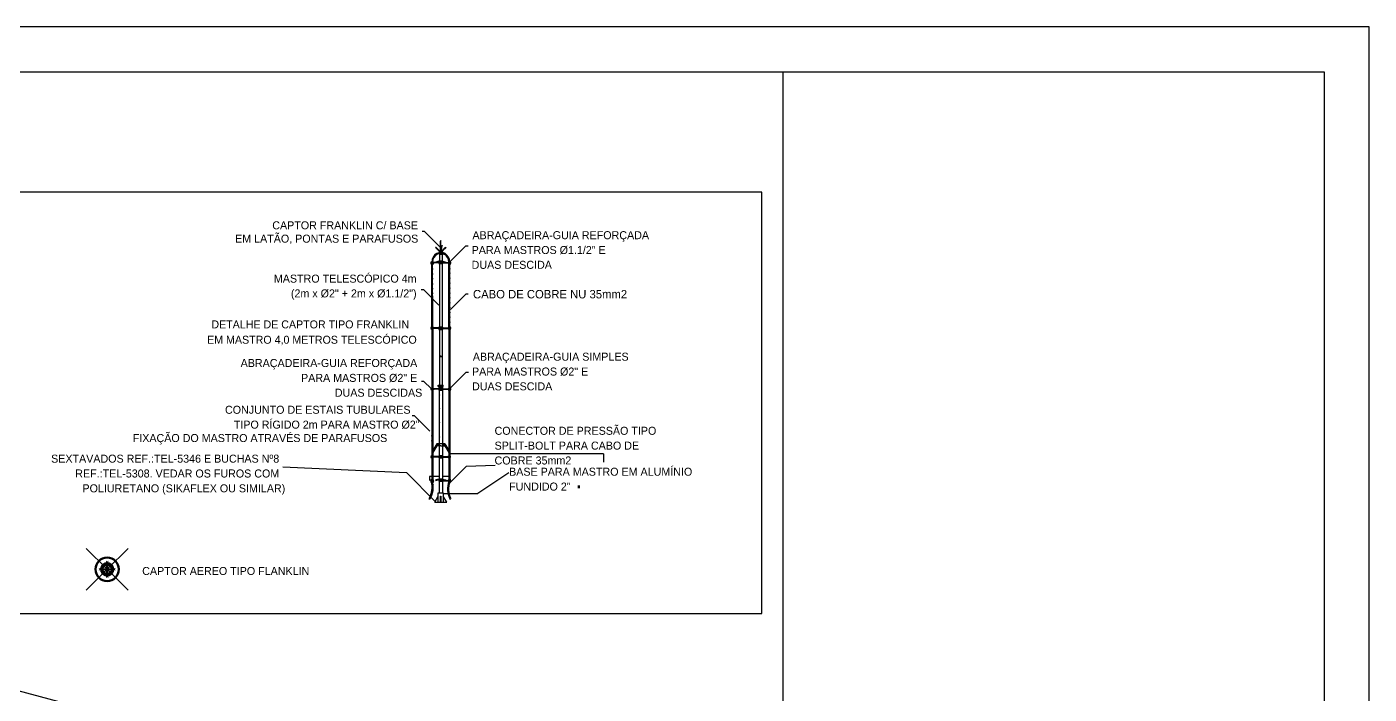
# Model space of a CAD drawing. Header units: millimetres. Extents: x -9869 to 940, y 100 to 694.
# Drawn here: x 493.4 to 940, y 472.1 to 693.9 of the extents above; entities that cross this region are included whole.
import ezdxf
from ezdxf.enums import TextEntityAlignment as Align

# ---------------------------------------------------------------- set-up
doc = ezdxf.new("R2010")
doc.units = ezdxf.units.MM
doc.layers.add('_incêndio 240', color=240, linetype='Continuous')
doc.layers.add('PAREDES', color=7, linetype='Continuous')
doc.styles.add('REGUA60', font='stylu.ttf')
doc.styles.get("Standard").update_dxf_attribs({"font": 'Arial.ttf'})
doc.linetypes.add('INCENDIO', pattern='A,0.5,-0.2,["+",Standard,S=0.1,R=0,X=-0.1,Y=-0.05],-0.1', length=0.8)

# ---------------------------------------------------------------- blocks, each defined once
blk = doc.blocks.new('*X175')
at = {"color": 0, "linetype": 'ByBlock'}
for p, q in [((387.03, 152.6), (387.03, 152.67)), ((387.04, 152.6), (387.04, 152.67)), ((387.05, 152.6), (387.05, 152.67)), ((387.07, 152.6), (387.07, 152.67)), ((387.08, 152.6), (387.08, 152.67))]:
    blk.add_line(p, q, dxfattribs=at)
blk = doc.blocks.new('*X174')
at = {"color": 0, "linetype": 'ByBlock'}
for p, q in [((387.03, 152.6), (387.03, 152.67)), ((387.04, 152.6), (387.04, 152.67)), ((387.05, 152.6), (387.05, 152.67)), ((387.07, 152.6), (387.07, 152.67)), ((387.08, 152.6), (387.08, 152.67))]:
    blk.add_line(p, q, dxfattribs=at)
blk = doc.blocks.new('*X176')
at = {"color": 0}
for p, q in [((221.64, 187.65), (221.66, 187.65)), ((221.64, 187.62), (221.7, 187.62)), ((221.64, 187.58), (221.76, 187.58)), ((221.64, 187.54), (222.58, 187.54)), ((221.64, 187.5), (222.58, 187.5)), ((221.64, 187.47), (222.58, 187.47)), ((221.64, 187.43), (222.58, 187.43)), ((221.64, 187.39), (222.58, 187.39)), ((221.97, 187.58), (222.25, 187.58)), ((222.03, 187.62), (222.19, 187.62)), ((222.07, 187.65), (222.15, 187.65)), ((222.1, 187.69), (222.12, 187.69)), ((222.46, 187.58), (222.58, 187.58)), ((222.52, 187.62), (222.58, 187.62)), ((222.56, 187.65), (222.58, 187.65))]:
    blk.add_line(p, q, dxfattribs=at)
blk = doc.blocks.new('*X177')
at = {"color": 0, "linetype": 'ByBlock'}
for p, q in [((387.03, 152.6), (387.03, 152.67)), ((387.04, 152.6), (387.04, 152.67)), ((387.05, 152.6), (387.05, 152.67)), ((387.07, 152.6), (387.07, 152.67)), ((387.08, 152.6), (387.08, 152.67))]:
    blk.add_line(p, q, dxfattribs=at)
blk = doc.blocks.new('*X178')
at = {"color": 0, "linetype": 'ByBlock'}
for p, q in [((387.03, 152.6), (387.03, 152.67)), ((387.04, 152.6), (387.04, 152.67)), ((387.05, 152.6), (387.05, 152.67)), ((387.07, 152.6), (387.07, 152.67)), ((387.08, 152.6), (387.08, 152.67))]:
    blk.add_line(p, q, dxfattribs=at)
blk = doc.blocks.new('*X173')
at = {"color": 0, "linetype": 'ByBlock'}
for p, q in [((387.03, 152.6), (387.03, 152.67)), ((387.04, 152.6), (387.04, 152.67)), ((387.05, 152.6), (387.05, 152.67)), ((387.07, 152.6), (387.07, 152.67)), ((387.08, 152.6), (387.08, 152.67))]:
    blk.add_line(p, q, dxfattribs=at)

msp = doc.modelspace()

# ---------------------------------------------------------------- linework, layer by layer
msp.add_line((745, 115), (745, 679))
for points in [[(100, 100), (940, 100), (940, 693.94), (100, 693.94)], [(150, 679), (925, 679), (925, 115), (150, 115)]]:
    msp.add_lwpolyline(points, close=True)
at = {"layer": '_incêndio 240'}
for p, q in [((737.93, 638.94), (487.11, 638.94)), ((737.93, 498.86), (737.93, 638.94)), ((625.67, 625.85), (624.84, 625.85)), ((630.76, 620.76), (625.67, 625.85)), ((630.98, 619.56), (630.98, 622.71)), ((631.14, 619.86), (631.39, 621.15)), ((631.15, 619.56), (631.15, 622.71)), ((631.31, 619.84), (631.56, 621.12)), ((634.24, 615.88), (639.33, 620.97)), ((640.16, 620.97), (639.33, 620.97)), ((628.39, 616.93), (628.19, 615.75)), ((628.61, 617.47), (628.46, 616.48)), ((628.92, 617.89), (628.92, 617.46)), ((630.31, 619.54), (629.4, 620.46)), ((630.45, 619.65), (629.52, 620.58)), ((629.58, 618.48), (629.52, 618.08)), ((630.01, 618.72), (629.94, 618.33)), ((630.31, 619.54), (630.8, 619.06)), ((630.48, 618.86), (630.42, 618.47)), ((630.92, 619.18), (630.43, 619.66)), ((630.61, 618.33), (631.53, 618.33)), ((630.61, 618.33), (630.61, 616.04)), ((630.77, 619.09), (630.72, 619.05)), ((630.72, 619.05), (630.72, 618.91)), ((630.72, 618.94), (630.72, 618.91)), ((630.73, 618.35), (630.73, 618.57)), ((631.37, 618.35), (630.73, 618.35)), ((630.89, 619.56), (631.23, 619.56)), ((630.89, 619.22), (630.89, 619.56)), ((630.89, 619.22), (631.23, 619.22)), ((631.06, 618.95), (631.06, 618.58)), ((631.2, 619.18), (631.69, 619.66)), ((631.31, 619.84), (631.23, 619.43)), ((631.23, 619.22), (631.23, 619.56)), ((631.81, 619.54), (631.32, 619.06)), ((631.35, 619.09), (631.39, 619.05)), ((631.37, 618.56), (631.37, 618.35)), ((631.39, 619.05), (631.39, 618.91)), ((631.53, 618.33), (631.53, 616.04)), ((631.67, 619.65), (632.6, 620.58)), ((631.7, 618.86), (631.76, 618.47)), ((631.81, 619.54), (632.72, 620.46)), ((632.17, 618.72), (632.24, 618.33)), ((632.6, 618.48), (632.66, 618.08)), ((633.26, 617.89), (633.26, 617.46)), ((633.57, 617.47), (633.72, 616.48)), ((633.79, 616.93), (633.99, 615.75)), ((628.65, 615.75), (627.82, 615.75)), ((628.65, 615.73), (627.82, 615.73)), ((627.82, 615.64), (628.65, 615.64)), ((627.86, 615.6), (627.82, 615.64)), ((627.86, 615.45), (627.82, 615.41)), ((627.82, 615.41), (628.65, 615.41)), ((628.65, 615.32), (627.82, 615.32)), ((628.65, 615.3), (627.82, 615.3)), ((628.6, 615.6), (627.87, 615.6)), ((628.6, 615.45), (627.87, 615.45)), ((628.08, 593.98), (628.09, 615.3)), ((628.36, 615.1), (628.08, 613.4)), ((628.36, 613.63), (628.08, 611.93)), ((628.12, 615.3), (628.09, 615.1)), ((628.36, 611.95), (628.09, 610.28)), ((628.39, 593.98), (628.36, 615.3)), ((628.6, 615.6), (628.65, 615.64)), ((630.42, 615.6), (628.6, 615.6)), ((630.42, 615.45), (628.6, 615.45)), ((628.6, 615.45), (628.65, 615.41)), ((630.42, 616.02), (629.43, 615.75)), ((629.43, 615.75), (629.47, 615.61)), ((629.47, 615.61), (630.42, 615.86)), ((630.4, 616.04), (630.4, 615.3)), ((630.64, 616.04), (630.4, 616.04)), ((630.4, 615.3), (630.64, 615.3)), ((631.06, 616.04), (630.61, 616.04)), ((630.61, 615.3), (631.06, 615.3)), ((630.61, 615.3), (630.61, 594.11)), ((630.78, 615.72), (630.67, 615.72)), ((630.67, 615.72), (630.76, 615.72)), ((630.67, 615.72), (630.67, 615.62)), ((630.67, 615.62), (630.67, 615.72)), ((630.67, 615.62), (630.78, 615.62)), ((630.69, 615.72), (630.69, 615.62)), ((630.71, 615.72), (630.71, 615.62)), ((630.73, 615.72), (630.73, 615.62)), ((630.75, 615.72), (630.75, 615.62)), ((630.76, 615.72), (630.76, 615.62)), ((630.76, 615.72), (630.78, 615.72)), ((630.91, 615.8), (630.78, 615.8)), ((630.78, 615.8), (630.78, 615.54)), ((630.91, 615.75), (630.78, 615.75)), ((630.91, 615.59), (630.78, 615.59)), ((630.78, 615.54), (630.91, 615.54)), ((630.92, 615.3), (630.92, 616.04)), ((631.06, 616.04), (631.06, 615.3)), ((631.56, 616.04), (631.06, 616.04)), ((631.06, 615.3), (631.56, 615.3)), ((631.21, 616.04), (631.21, 615.3)), ((631.21, 615.8), (631.35, 615.8)), ((631.21, 615.75), (631.35, 615.75)), ((631.21, 615.59), (631.35, 615.59)), ((631.35, 615.54), (631.21, 615.54)), ((631.35, 615.8), (631.35, 615.54)), ((631.53, 615.3), (631.53, 594.11)), ((631.76, 616.04), (631.56, 616.04)), ((631.56, 615.3), (631.76, 615.3)), ((631.76, 615.3), (631.76, 616.04)), ((631.76, 616.02), (632.75, 615.75)), ((632.71, 615.61), (631.76, 615.86)), ((631.76, 615.6), (633.58, 615.6)), ((631.76, 615.45), (633.58, 615.45)), ((632.75, 615.75), (632.71, 615.61)), ((633.53, 615.75), (634.36, 615.75)), ((633.53, 615.73), (634.36, 615.73)), ((634.36, 615.64), (633.53, 615.64)), ((633.58, 615.6), (633.53, 615.64)), ((633.58, 615.45), (633.53, 615.41)), ((634.36, 615.41), (633.53, 615.41)), ((633.53, 615.32), (634.36, 615.32)), ((633.53, 615.3), (634.36, 615.3)), ((633.58, 615.6), (634.31, 615.6)), ((633.58, 615.45), (634.31, 615.45)), ((633.79, 593.98), (633.82, 615.3)), ((633.82, 615.1), (634.1, 613.4)), ((633.82, 613.63), (634.1, 611.93)), ((633.82, 611.95), (634.09, 610.28)), ((634.06, 615.3), (634.09, 615.1)), ((634.1, 593.98), (634.09, 615.3)), ((634.32, 615.6), (634.36, 615.64)), ((634.32, 615.45), (634.36, 615.41)), ((628.37, 610.39), (628.09, 608.64)), ((628.36, 608.58), (628.09, 606.92)), ((633.81, 610.39), (634.09, 608.64)), ((633.82, 608.58), (634.09, 606.92)), ((625.4, 606.47), (624.57, 606.47)), ((630.49, 601.38), (625.4, 606.47)), ((628.37, 605.49), (628.07, 603.7)), ((628.36, 603.88), (628.07, 602.09)), ((628.37, 607.1), (628.08, 605.31)), ((633.78, 603.88), (634.08, 602.09)), ((633.79, 607.1), (634.09, 605.31)), ((633.79, 605.49), (634.08, 603.7)), ((634.29, 599.95), (639.38, 605.04)), ((640.21, 605.04), (639.38, 605.04)), ((628.35, 599.05), (628.05, 597.26)), ((628.36, 602.27), (628.06, 600.48)), ((628.35, 600.66), (628.06, 598.87)), ((633.77, 600.66), (634.07, 598.87)), ((633.77, 599.05), (634.06, 597.26)), ((633.78, 602.27), (634.07, 600.48)), ((628.33, 595.83), (628.04, 594.04)), ((628.34, 597.44), (628.05, 595.65)), ((630.4, 594.11), (630.4, 593.37)), ((630.64, 594.11), (630.4, 594.11)), ((631.06, 594.11), (630.61, 594.11)), ((630.91, 594.11), (631.21, 594.11)), ((630.92, 593.37), (630.92, 594.11)), ((631.06, 594.11), (631.06, 593.37)), ((631.56, 594.11), (631.06, 594.11)), ((631.21, 594.11), (631.21, 593.37)), ((631.76, 594.11), (631.56, 594.11)), ((631.76, 593.37), (631.76, 594.11)), ((633.75, 595.83), (634.05, 594.04)), ((633.76, 597.44), (634.05, 595.65)), ((628.65, 593.98), (627.82, 593.98)), ((628.65, 593.96), (627.82, 593.96)), ((627.82, 593.87), (628.65, 593.87)), ((627.86, 593.83), (627.82, 593.87)), ((627.86, 593.68), (627.82, 593.64)), ((627.82, 593.64), (628.65, 593.64)), ((628.65, 593.55), (627.82, 593.55)), ((628.65, 593.53), (627.82, 593.53)), ((628.6, 593.83), (627.87, 593.83)), ((628.6, 593.68), (627.87, 593.68)), ((628.08, 593.53), (628.08, 573.74)), ((628.37, 593.53), (628.08, 591.78)), ((628.1, 593.53), (628.08, 593.42)), ((628.43, 592.08), (628.13, 590.28)), ((628.42, 590.47), (628.13, 588.67)), ((628.39, 593.53), (628.39, 573.74)), ((628.6, 593.83), (628.65, 593.87)), ((630.42, 593.83), (628.6, 593.83)), ((630.42, 593.68), (628.6, 593.68)), ((628.6, 593.68), (628.65, 593.64)), ((630.4, 593.37), (630.64, 593.37)), ((630.61, 593.37), (630.61, 574.83)), ((630.61, 593.37), (631.06, 593.37)), ((630.78, 593.8), (630.67, 593.8)), ((630.67, 593.8), (630.76, 593.8)), ((630.67, 593.8), (630.67, 593.69)), ((630.67, 593.69), (630.67, 593.8)), ((630.78, 593.69), (630.67, 593.69)), ((630.69, 593.8), (630.69, 593.69)), ((630.71, 593.8), (630.71, 593.69)), ((630.73, 593.8), (630.73, 593.69)), ((630.75, 593.8), (630.75, 593.69)), ((630.76, 593.8), (630.78, 593.8)), ((630.76, 593.79), (630.76, 593.69)), ((630.78, 593.88), (630.78, 593.61)), ((630.91, 593.87), (630.78, 593.87)), ((630.91, 593.82), (630.78, 593.82)), ((630.91, 593.66), (630.78, 593.66)), ((630.78, 593.61), (630.91, 593.61)), ((631.06, 593.37), (631.56, 593.37)), ((631.21, 593.87), (631.35, 593.87)), ((631.21, 593.82), (631.35, 593.82)), ((631.21, 593.66), (631.35, 593.66)), ((631.35, 593.61), (631.21, 593.61)), ((631.35, 593.87), (631.35, 593.61)), ((631.53, 593.37), (631.53, 574.83)), ((631.56, 593.37), (631.76, 593.37)), ((631.76, 593.83), (633.58, 593.83)), ((631.76, 593.68), (633.58, 593.68)), ((633.53, 593.98), (634.36, 593.98)), ((633.53, 593.96), (634.36, 593.96)), ((634.36, 593.87), (633.53, 593.87)), ((633.58, 593.83), (633.53, 593.87)), ((633.58, 593.68), (633.53, 593.64)), ((634.36, 593.64), (633.53, 593.64)), ((633.53, 593.55), (634.36, 593.55)), ((633.53, 593.53), (634.36, 593.53)), ((633.58, 593.83), (634.31, 593.83)), ((633.58, 593.68), (634.31, 593.68)), ((633.79, 593.53), (633.79, 573.74)), ((633.81, 593.53), (634.1, 591.78)), ((633.84, 590.47), (634.14, 588.67)), ((633.85, 592.08), (634.14, 590.28)), ((634.08, 593.53), (634.1, 593.42)), ((634.1, 593.53), (634.1, 573.74)), ((634.32, 593.83), (634.36, 593.87)), ((634.32, 593.68), (634.36, 593.64)), ((628.41, 587.25), (628.11, 585.45)), ((628.4, 585.64), (628.11, 583.84)), ((628.41, 588.86), (628.12, 587.06)), ((633.82, 585.64), (634.12, 583.84)), ((633.83, 587.25), (634.12, 585.45)), ((633.84, 588.86), (634.13, 587.06)), ((628.39, 580.81), (628.09, 579.01)), ((628.4, 584.03), (628.1, 582.23)), ((628.39, 582.42), (628.1, 580.62)), ((633.81, 582.42), (634.11, 580.62)), ((633.81, 580.81), (634.1, 579.01)), ((633.82, 584.03), (634.11, 582.23)), ((628.38, 579.2), (628.09, 577.4)), ((628.39, 577.59), (628.09, 575.76)), ((633.79, 577.59), (634.09, 575.76)), ((633.8, 579.2), (634.09, 577.4)), ((634.37, 573.93), (639.46, 579.02)), ((640.29, 579.02), (639.46, 579.02)), ((625.5, 576), (624.67, 576)), ((627.85, 573.66), (625.5, 576)), ((628.65, 573.74), (627.82, 573.74)), ((628.65, 573.72), (627.82, 573.72)), ((627.82, 573.64), (628.65, 573.64)), ((627.86, 573.59), (627.82, 573.64)), ((627.86, 573.44), (627.82, 573.4)), ((627.82, 573.4), (628.65, 573.4)), ((628.65, 573.31), (627.82, 573.31)), ((628.65, 573.3), (627.82, 573.3)), ((628.6, 573.59), (627.87, 573.59)), ((628.6, 573.44), (627.87, 573.44)), ((628.08, 573.3), (628.09, 557.97)), ((628.39, 575.94), (628.09, 574.11)), ((628.22, 573.3), (628.1, 572.54)), ((628.39, 572.82), (628.11, 571.12)), ((628.39, 574.3), (628.29, 573.74)), ((628.39, 573.3), (628.39, 557.97)), ((628.6, 573.59), (628.65, 573.64)), ((630.42, 573.59), (628.6, 573.59)), ((630.42, 573.44), (628.6, 573.44)), ((628.6, 573.44), (628.65, 573.4)), ((630.24, 574.83), (631.9, 574.83)), ((630.24, 574.39), (630.24, 574.83)), ((630.24, 574.39), (631.9, 574.39)), ((630.4, 573.88), (630.4, 573.13)), ((630.64, 573.88), (630.4, 573.88)), ((630.4, 573.13), (630.64, 573.13)), ((630.5, 574.39), (630.5, 573.88)), ((630.5, 573.13), (630.5, 555.29)), ((631.06, 573.88), (630.61, 573.88)), ((630.61, 573.13), (631.06, 573.13)), ((630.67, 573.56), (630.76, 573.56)), ((630.78, 573.56), (630.67, 573.56)), ((630.67, 573.45), (630.67, 573.56)), ((630.67, 573.56), (630.67, 573.45)), ((630.67, 573.45), (630.78, 573.45)), ((630.69, 573.56), (630.69, 573.45)), ((630.71, 573.56), (630.71, 573.45)), ((630.73, 573.56), (630.73, 573.45)), ((630.75, 573.56), (630.75, 573.45)), ((630.76, 573.56), (630.78, 573.56)), ((630.76, 573.56), (630.76, 573.45)), ((630.78, 573.64), (630.78, 573.37)), ((630.91, 573.64), (630.78, 573.64)), ((630.91, 573.59), (630.78, 573.59)), ((630.91, 573.42), (630.78, 573.42)), ((630.78, 573.37), (630.91, 573.37)), ((630.92, 573.13), (630.92, 573.88)), ((631.56, 573.88), (631.06, 573.88)), ((631.06, 573.88), (631.06, 573.13)), ((631.06, 573.13), (631.56, 573.13)), ((631.21, 573.88), (631.21, 573.13)), ((631.21, 573.63), (631.35, 573.63)), ((631.21, 573.58), (631.35, 573.58)), ((631.35, 573.42), (631.21, 573.42)), ((631.35, 573.37), (631.21, 573.37)), ((631.35, 573.63), (631.35, 573.37)), ((631.76, 573.88), (631.56, 573.88)), ((631.56, 573.13), (631.76, 573.13)), ((631.64, 574.39), (631.64, 573.88)), ((631.64, 573.13), (631.64, 555.29)), ((631.76, 573.13), (631.76, 573.88)), ((631.76, 573.59), (633.58, 573.59)), ((631.76, 573.44), (633.58, 573.44)), ((631.9, 574.39), (631.9, 574.83)), ((633.53, 573.74), (634.36, 573.74)), ((633.53, 573.72), (634.36, 573.72)), ((634.36, 573.64), (633.53, 573.64)), ((633.58, 573.59), (633.53, 573.64)), ((633.58, 573.44), (633.53, 573.4)), ((634.36, 573.4), (633.53, 573.4)), ((633.53, 573.31), (634.36, 573.31)), ((633.53, 573.3), (634.36, 573.3)), ((633.58, 573.59), (634.31, 573.59)), ((633.58, 573.44), (634.31, 573.44)), ((633.79, 575.94), (634.09, 574.11)), ((633.79, 574.3), (633.89, 573.74)), ((633.79, 573.3), (633.79, 557.97)), ((633.79, 572.82), (634.07, 571.12)), ((633.96, 573.3), (634.08, 572.54)), ((634.1, 573.3), (634.09, 557.97)), ((634.32, 573.59), (634.36, 573.64)), ((634.32, 573.44), (634.36, 573.4)), ((628.37, 567.75), (628.07, 565.96)), ((628.37, 569.36), (628.08, 567.57)), ((628.33, 570.67), (628.09, 569.18)), ((633.79, 569.36), (634.09, 567.57)), ((633.79, 567.75), (634.08, 565.96)), ((633.85, 570.67), (634.09, 569.18)), ((622.35, 564.59), (621.53, 564.59)), ((627.44, 559.5), (622.35, 564.59)), ((628.36, 564.53), (628.06, 562.74)), ((628.36, 562.92), (628.06, 561.09)), ((628.36, 566.14), (628.07, 564.35)), ((633.77, 562.92), (634.07, 561.09)), ((633.78, 566.14), (634.08, 564.35)), ((633.78, 564.53), (634.07, 562.74)), ((628.35, 559.67), (628.05, 557.87)), ((628.35, 561.28), (628.06, 559.48)), ((633.77, 561.28), (634.07, 559.48)), ((633.77, 559.67), (634.06, 557.87)), ((628.35, 558.06), (628.05, 556.23)), ((628.09, 557.97), (628.09, 552.12)), ((628.39, 556.63), (628.09, 554.8)), ((628.39, 554.99), (628.09, 553.16)), ((628.39, 557.97), (628.39, 552.56)), ((629.74, 555.28), (628.39, 553.14)), ((629.74, 554.62), (628.39, 552.47)), ((629.74, 555.29), (629.74, 554.62)), ((632.42, 555.29), (629.74, 555.29)), ((631.08, 554.62), (629.74, 554.62)), ((630.5, 555.8), (630.5, 551.36)), ((631.08, 554.62), (632.41, 554.62)), ((631.64, 555.8), (631.64, 551.36)), ((632.42, 555.29), (632.41, 554.62)), ((632.41, 554.62), (633.79, 552.43)), ((632.42, 555.28), (633.79, 553.1)), ((633.76, 558.06), (634.06, 556.23)), ((633.79, 557.97), (633.79, 552.56)), ((633.79, 556.63), (634.09, 554.8)), ((633.79, 554.99), (634.09, 553.16)), ((634.09, 557.97), (634.09, 552.12)), ((628.65, 551.2), (627.82, 551.2)), ((628.65, 551.19), (627.82, 551.19)), ((627.82, 551.1), (628.65, 551.1)), ((627.86, 551.06), (627.82, 551.1)), ((627.86, 550.91), (627.82, 550.86)), ((627.82, 550.86), (628.65, 550.86)), ((628.65, 550.78), (627.82, 550.78)), ((628.65, 550.76), (627.82, 550.76)), ((628.6, 551.06), (627.87, 551.06)), ((628.6, 550.91), (627.87, 550.91)), ((628.39, 553.34), (628.09, 551.52)), ((628.09, 552.12), (628.09, 551.2)), ((628.09, 550.76), (628.09, 544.26)), ((628.23, 550.76), (628.09, 549.87)), ((628.39, 550.05), (628.09, 548.22)), ((628.39, 551.71), (628.3, 551.2)), ((628.39, 552.56), (628.39, 551.2)), ((628.39, 550.76), (628.39, 544.26)), ((628.6, 551.06), (628.65, 551.1)), ((630.42, 551.06), (628.6, 551.06)), ((630.42, 550.91), (628.6, 550.91)), ((628.6, 550.91), (628.65, 550.86)), ((630.4, 551.36), (630.4, 550.62)), ((630.64, 551.36), (630.4, 551.36)), ((630.4, 550.62), (630.64, 550.62)), ((630.5, 550.62), (630.5, 543.59)), ((631.06, 551.36), (630.61, 551.36)), ((630.61, 550.62), (631.06, 550.62)), ((630.67, 551.04), (630.76, 551.04)), ((630.78, 551.04), (630.67, 551.04)), ((630.67, 550.93), (630.67, 551.04)), ((630.67, 551.04), (630.67, 550.93)), ((630.78, 550.93), (630.67, 550.93)), ((630.69, 551.04), (630.69, 550.93)), ((630.71, 551.04), (630.71, 550.93)), ((630.73, 551.04), (630.73, 550.93)), ((630.75, 551.04), (630.75, 550.93)), ((630.76, 551.04), (630.78, 551.04)), ((630.76, 551.04), (630.76, 550.93)), ((630.91, 551.12), (630.78, 551.12)), ((630.78, 551.12), (630.78, 550.85)), ((630.91, 551.07), (630.78, 551.07)), ((630.91, 550.91), (630.78, 550.91)), ((630.78, 550.85), (630.91, 550.85)), ((630.92, 550.62), (630.92, 551.36)), ((631.56, 551.36), (631.06, 551.36)), ((631.06, 551.36), (631.06, 550.62)), ((631.06, 550.62), (631.56, 550.62)), ((631.21, 551.36), (631.21, 550.62)), ((631.21, 551.11), (631.35, 551.11)), ((631.21, 551.06), (631.35, 551.06)), ((631.21, 550.9), (631.35, 550.9)), ((631.35, 550.85), (631.21, 550.85)), ((631.35, 551.11), (631.35, 550.85)), ((631.76, 551.36), (631.56, 551.36)), ((631.56, 550.62), (631.76, 550.62)), ((631.64, 551.95), (631.64, 551.5)), ((631.64, 550.62), (631.65, 543.59)), ((631.76, 550.62), (631.76, 551.36)), ((631.76, 551.06), (633.58, 551.06)), ((631.76, 550.91), (633.58, 550.91)), ((633.53, 551.2), (634.36, 551.2)), ((633.53, 551.19), (634.36, 551.19)), ((634.36, 551.1), (633.53, 551.1)), ((633.58, 551.06), (633.53, 551.1)), ((633.58, 550.91), (633.53, 550.86)), ((634.36, 550.86), (633.53, 550.86)), ((633.53, 550.78), (634.36, 550.78)), ((633.53, 550.76), (634.36, 550.76)), ((633.58, 551.06), (634.31, 551.06)), ((633.58, 550.91), (634.31, 550.91)), ((685.18, 552), (633.62, 552)), ((633.79, 553.34), (634.09, 551.52)), ((633.79, 552.56), (633.79, 551.2)), ((633.79, 551.71), (633.88, 551.2)), ((633.79, 550.76), (633.79, 544.26)), ((633.79, 550.05), (634.09, 548.22)), ((633.95, 550.76), (634.09, 549.87)), ((634.09, 552.12), (634.09, 551.2)), ((634.09, 550.76), (634.09, 544.26)), ((634.32, 551.06), (634.36, 551.1)), ((634.32, 550.91), (634.36, 550.86)), ((685.18, 552), (685.18, 549.17)), ((578.57, 547.68), (619.67, 545.73)), ((629.33, 536.07), (619.67, 545.73)), ((628.39, 548.41), (628.09, 546.58)), ((628.39, 546.76), (628.09, 544.93)), ((633.79, 548.41), (634.09, 546.58)), ((633.79, 546.76), (634.09, 544.93)), ((634.43, 542.68), (639.52, 547.77)), ((649.13, 548.11), (639.52, 547.77)), ((653.77, 545.66), (643.41, 538.76)), ((628.09, 544.4), (627.37, 544.4)), ((627.37, 544.4), (627.37, 543.14)), ((628.65, 543.29), (627.82, 543.29)), ((628.65, 543.28), (627.82, 543.28)), ((627.82, 543.19), (628.65, 543.19)), ((627.86, 543.14), (627.82, 543.19)), ((627.86, 543), (627.82, 542.95)), ((627.82, 542.95), (628.65, 542.95)), ((628.65, 542.86), (627.82, 542.86)), ((628.65, 542.85), (627.82, 542.85)), ((628.6, 543.14), (627.87, 543.14)), ((628.6, 543), (627.87, 543)), ((628.11, 542.85), (628.07, 542.6)), ((628.09, 544.26), (628.09, 543.29)), ((628.39, 544.57), (628.18, 543.29)), ((628.5, 541.81), (628.21, 540.43)), ((630.5, 544.4), (628.39, 544.4)), ((628.39, 544.26), (628.39, 543.29)), ((628.6, 543.14), (628.65, 543.19)), ((628.6, 543), (628.65, 542.95)), ((630.42, 543.56), (629.43, 543.3)), ((629.43, 543.3), (629.47, 543.15)), ((629.47, 543.15), (630.42, 543.4)), ((630.64, 543.59), (630.4, 543.59)), ((630.4, 543.59), (630.4, 542.85)), ((630.4, 542.85), (630.64, 542.85)), ((630.5, 542.85), (630.5, 539.04)), ((631.06, 543.59), (630.61, 543.59)), ((630.61, 542.85), (631.06, 542.85)), ((630.78, 543.27), (630.67, 543.27)), ((630.67, 543.27), (630.76, 543.27)), ((630.67, 543.27), (630.67, 543.16)), ((630.67, 543.16), (630.67, 543.27)), ((630.67, 543.16), (630.78, 543.16)), ((630.69, 543.27), (630.69, 543.16)), ((630.71, 543.27), (630.71, 543.16)), ((630.73, 543.27), (630.73, 543.16)), ((630.75, 543.27), (630.75, 543.16)), ((630.76, 543.27), (630.76, 543.16)), ((630.76, 543.27), (630.78, 543.27)), ((630.91, 543.35), (630.78, 543.35)), ((630.78, 543.35), (630.78, 543.08)), ((630.91, 543.3), (630.78, 543.3)), ((630.91, 543.14), (630.78, 543.14)), ((630.78, 543.08), (630.91, 543.08)), ((630.92, 542.85), (630.92, 543.59)), ((631.56, 543.59), (631.06, 543.59)), ((631.06, 543.59), (631.06, 542.85)), ((631.06, 542.85), (631.56, 542.85)), ((631.21, 543.59), (631.21, 542.85)), ((631.21, 543.34), (631.35, 543.34)), ((631.35, 543.29), (631.21, 543.29)), ((631.21, 543.13), (631.35, 543.13)), ((631.35, 543.08), (631.21, 543.08)), ((631.35, 543.34), (631.35, 543.08)), ((631.76, 543.59), (631.56, 543.59)), ((631.56, 542.85), (631.76, 542.85)), ((633.79, 544.4), (631.65, 544.4)), ((631.65, 542.85), (631.65, 539.04)), ((631.76, 542.85), (631.76, 543.59)), ((631.76, 543.56), (632.75, 543.3)), ((632.71, 543.15), (631.76, 543.4)), ((631.76, 543.14), (633.58, 543.14)), ((631.76, 542.99), (633.58, 543)), ((632.75, 543.3), (632.71, 543.15)), ((633.5, 541.85), (633.68, 540.45)), ((633.53, 543.29), (634.36, 543.29)), ((633.53, 543.28), (634.36, 543.28)), ((634.36, 543.19), (633.53, 543.19)), ((633.58, 543.14), (633.53, 543.19)), ((633.58, 543), (633.53, 542.95)), ((634.36, 542.95), (633.53, 542.95)), ((633.53, 542.86), (634.36, 542.86)), ((633.53, 542.85), (634.36, 542.85)), ((633.58, 543.14), (634.31, 543.14)), ((633.58, 543), (634.31, 543)), ((633.79, 544.57), (634, 543.29)), ((633.79, 544.26), (633.79, 543.29)), ((634.09, 544.26), (634.09, 543.29)), ((634.32, 543.14), (634.36, 543.19)), ((634.32, 543), (634.36, 542.95)), ((676.86, 540.61), (676.86, 541.4)), ((677.08, 541.4), (677.08, 540.61)), ((627.83, 537.6), (627.29, 537.14)), ((629.12, 535.91), (630.27, 537.89)), ((630.27, 539.04), (631.91, 539.04)), ((630.27, 538.71), (630.27, 539.04)), ((630.27, 535.91), (630.27, 538.71)), ((631.03, 535.92), (631.02, 537.86)), ((631.02, 537.86), (631.16, 537.86)), ((631.16, 537.86), (631.16, 535.92)), ((631.91, 539.04), (631.91, 538.71)), ((631.91, 538.71), (631.91, 535.92)), ((633.06, 535.92), (631.91, 537.89)), ((632.11, 538.76), (643.41, 538.76)), ((629.12, 535.91), (633.06, 535.92)), ((520.08, 513.58), (513.12, 520.54)), ((520.08, 513.58), (527.04, 520.54)), ((520.08, 513.58), (513.12, 506.61)), ((520.08, 513.58), (527.04, 506.61)), ((487.11, 498.86), (737.93, 498.86))]:
    msp.add_line(p, q, dxfattribs=at)
for points in [[(631.15, 622.71), (631.06, 622.86), (630.97, 622.71)], [(631.56, 621.12), (631.39, 621.15), (631.5, 621.28)], [(629.4, 620.46), (629.52, 620.58), (629.35, 620.62)], [(632.72, 620.46), (632.6, 620.58), (632.77, 620.62)], [(628.55, 615.29), (628.55, 615.04), (627.88, 615.04), (627.88, 615.29)], [(633.63, 615.29), (633.63, 615.04), (634.3, 615.04), (634.3, 615.29)], [(630.08, 555.13), (630.23, 555.04), (630.23, 554.86), (630.08, 554.76), (629.92, 554.86), (629.92, 555.04)], [(632.08, 555.13), (631.92, 555.04), (631.92, 554.86), (632.08, 554.76), (632.24, 554.86), (632.24, 555.04)], [(628.55, 542.76), (628.55, 542.5), (627.88, 542.5), (627.88, 542.76)], [(633.63, 542.76), (633.63, 542.5), (634.3, 542.5), (634.3, 542.76)]]:
    msp.add_lwpolyline(points, close=True, dxfattribs=at)
for points in [[(629.67, 618.54), (629.8, 618.61), (629.91, 618.67), (630.01, 618.72), (630.09, 618.75), (630.17, 618.78), (630.24, 618.8), (630.3, 618.81), (630.36, 618.83), (630.42, 618.84), (630.47, 618.86), (630.53, 618.87), (630.58, 618.89), (630.63, 618.9), (630.68, 618.91), (630.72, 618.91), (630.77, 618.91)], [(630.79, 618.59), (630.71, 618.57), (630.65, 618.55), (630.59, 618.53), (630.54, 618.51), (630.5, 618.5), (630.47, 618.49), (630.43, 618.48), (630.4, 618.47), (630.37, 618.46), (630.34, 618.46), (630.31, 618.46), (630.27, 618.45), (630.22, 618.44), (630.16, 618.43), (630.09, 618.42), (630, 618.4)], [(630.89, 619.22), (630.88, 619.21)], [(631.24, 619.21), (631.23, 619.22)], [(631.39, 618.59), (631.47, 618.57), (631.53, 618.55), (631.59, 618.53), (631.64, 618.51), (631.68, 618.5), (631.71, 618.49), (631.75, 618.48), (631.78, 618.47), (631.81, 618.46), (631.84, 618.46), (631.87, 618.46), (631.91, 618.45), (631.96, 618.44), (632.02, 618.43), (632.09, 618.42), (632.18, 618.4)], [(632.51, 618.54), (632.38, 618.61), (632.27, 618.67), (632.17, 618.72), (632.09, 618.75), (632.01, 618.78), (631.94, 618.8), (631.88, 618.81), (631.82, 618.83), (631.76, 618.84), (631.71, 618.86), (631.65, 618.87), (631.6, 618.89), (631.55, 618.9), (631.5, 618.91), (631.46, 618.91), (631.41, 618.91)]]:
    msp.add_lwpolyline(points, dxfattribs=at)
at = {"layer": '_incêndio 240', "linetype": 'INCENDIO', "lineweight": 100, "ltscale": 0.005, "const_width": 0.698}
for points in [[(520.08, 513.58), (520.08, 511.53), (520.08, 515.62), (522.13, 513.58), (518.03, 513.58), (520.08, 515.62)], [(520.08, 513.58), (520.08, 511.53), (520.08, 515.62), (518.03, 513.58), (522.13, 513.58), (520.08, 515.62)], [(520.08, 513.58), (520.08, 515.62), (520.08, 511.53), (522.13, 513.58), (518.03, 513.58), (520.08, 511.53)], [(520.08, 513.58), (520.08, 515.62), (520.08, 511.53), (518.03, 513.58), (522.13, 513.58), (520.08, 511.53)]]:
    msp.add_lwpolyline(points, dxfattribs=at)
at = {"layer": '_incêndio 240'}
for centre in [(630.08, 554.95), (632.08, 554.95)]:
    msp.add_circle(centre, 0.1, dxfattribs=at)
at = {"layer": '_incêndio 240', "linetype": 'INCENDIO', "lineweight": 100, "ltscale": 0.005}
for radius in [3.9, 2.05, 2.05]:
    msp.add_circle((520.08, 513.58), radius, dxfattribs=at)
at = {"layer": '_incêndio 240'}
for centre, radius, start, end in [((631.53, 615.64), 3.44, 122.7173, 178.1777), ((631.42, 615.68), 3.06, 117.57, 178.7953), ((630.89, 618.87), 0.18, 20.2254, 157.802), ((630.89, 618.66), 0.185, 205.7803, 212.3471), ((630.89, 618.66), 0.185, 212.7906, 334.8777), ((630.71, 618.74), 0.177, 296.9764, 71.0531), ((630.82, 619.15), 0.0988, 255.3196, 16.1831), ((631.22, 618.87), 0.18, 20.2254, 157.802), ((631.22, 618.66), 0.185, 205.7803, 324.505), ((631.3, 619.15), 0.0988, 163.834, 284.6974), ((631.47, 618.74), 0.177, 108.9469, 243.0236), ((631.22, 618.66), 0.185, 324.8365, 334.8777), ((630.76, 615.68), 3.06, 1.2047, 62.43), ((630.65, 615.64), 3.44, 1.8223, 57.2827), ((627.87, 615.52), 0.0742, 94.0698, 265.9132), ((627.81, 615.74), 0.00827, 63.4264, 296.5565), ((627.81, 615.31), 0.00827, 63.4264, 296.5565), ((627.81, 615.69), 0.0448, 277.1165, 82.8665), ((627.81, 615.36), 0.0448, 277.1165, 82.8665), ((628.61, 615.52), 0.0746, 262.8665, 97.1165), ((628.65, 615.69), 0.0448, 97.1165, 262.8665), ((628.65, 615.36), 0.0448, 97.1165, 262.8665), ((628.65, 615.74), 0.00827, 243.4264, 116.5565), ((628.65, 615.31), 0.00827, 243.4264, 116.5565), ((629.31, 615.72), 0.124, 284.6814, 15.3772), ((632.87, 615.72), 0.124, 164.6228, 255.3186), ((633.57, 615.52), 0.0746, 82.8835, 277.1335), ((633.53, 615.74), 0.00827, 63.4435, 296.5736), ((633.53, 615.31), 0.00827, 63.4435, 296.5736), ((633.53, 615.69), 0.0448, 277.1335, 82.8835), ((633.53, 615.36), 0.0448, 277.1335, 82.8835), ((634.31, 615.52), 0.0742, 274.0868, 85.9302), ((634.37, 615.69), 0.0448, 97.1335, 262.8835), ((634.37, 615.36), 0.0448, 97.1335, 262.8835), ((634.37, 615.74), 0.00827, 243.4435, 116.5736), ((634.37, 615.31), 0.00827, 243.4435, 116.5736), ((627.87, 593.76), 0.0742, 94.0698, 265.9132), ((627.81, 593.97), 0.00827, 63.4264, 296.5565), ((627.81, 593.54), 0.00827, 63.4264, 296.5565), ((627.81, 593.92), 0.0448, 277.1165, 82.8665), ((627.81, 593.59), 0.0448, 277.1165, 82.8665), ((628.61, 593.76), 0.0746, 262.8665, 97.1165), ((628.65, 593.92), 0.0448, 97.1165, 262.8665), ((628.65, 593.59), 0.0448, 97.1165, 262.8665), ((628.65, 593.97), 0.00827, 243.4264, 116.5565), ((628.65, 593.54), 0.00827, 243.4264, 116.5565), ((633.57, 593.76), 0.0746, 82.8835, 277.1335), ((633.53, 593.97), 0.00827, 63.4435, 296.5736), ((633.53, 593.54), 0.00827, 63.4435, 296.5736), ((633.53, 593.92), 0.0448, 277.1335, 82.8835), ((633.53, 593.59), 0.0448, 277.1335, 82.8835), ((634.31, 593.76), 0.0742, 274.0868, 85.9302), ((634.37, 593.92), 0.0448, 97.1335, 262.8835), ((634.37, 593.59), 0.0448, 97.1335, 262.8835), ((634.37, 593.97), 0.00827, 243.4435, 116.5736), ((634.37, 593.54), 0.00827, 243.4435, 116.5736), ((627.87, 573.52), 0.0742, 94.0698, 265.9132), ((627.81, 573.73), 0.00827, 63.4264, 296.5565), ((627.81, 573.3), 0.00827, 63.4264, 296.5565), ((627.81, 573.68), 0.0448, 277.1165, 82.8665), ((627.81, 573.35), 0.0448, 277.1165, 82.8665), ((628.61, 573.52), 0.0746, 262.8665, 97.1165), ((628.65, 573.68), 0.0448, 97.1165, 262.8665), ((628.65, 573.35), 0.0448, 97.1165, 262.8665), ((628.65, 573.73), 0.00827, 243.4264, 116.5565), ((628.65, 573.3), 0.00827, 243.4264, 116.5565), ((633.57, 573.52), 0.0746, 82.8835, 277.1335), ((633.53, 573.73), 0.00827, 63.4435, 296.5736), ((633.53, 573.3), 0.00827, 63.4435, 296.5736), ((633.53, 573.68), 0.0448, 277.1335, 82.8835), ((633.53, 573.35), 0.0448, 277.1335, 82.8835), ((634.31, 573.52), 0.0742, 274.0868, 85.9302), ((634.37, 573.68), 0.0448, 97.1335, 262.8835), ((634.37, 573.35), 0.0448, 97.1335, 262.8835), ((634.37, 573.73), 0.00827, 243.4435, 116.5736), ((634.37, 573.3), 0.00827, 243.4435, 116.5736), ((631.89, 554.96), 1.54, 167.3879, 192.6121), ((630.27, 554.96), 1.54, 347.3879, 12.6121), ((627.87, 550.98), 0.0742, 94.0698, 265.9132), ((627.81, 551.2), 0.00827, 63.4264, 296.5565), ((627.81, 550.77), 0.00827, 63.4264, 296.5565), ((627.81, 551.15), 0.0448, 277.1165, 82.8665), ((627.81, 550.82), 0.0448, 277.1165, 82.8665), ((628.61, 550.98), 0.0746, 262.8665, 97.1165), ((628.65, 551.15), 0.0448, 97.1165, 262.8665), ((628.65, 550.82), 0.0448, 97.1165, 262.8665), ((628.65, 551.2), 0.00827, 243.4264, 116.5565), ((628.65, 550.77), 0.00827, 243.4264, 116.5565), ((633.53, 551.14), 0.0448, 97.1335, 262.8835), ((633.57, 550.98), 0.0746, 82.8835, 277.1335), ((633.53, 550.82), 0.0448, 97.1335, 262.8835), ((633.53, 551.2), 0.00827, 63.4435, 296.5736), ((633.53, 550.77), 0.00827, 63.4435, 296.5736), ((633.53, 551.2), 0.00827, 243.4435, 116.5736), ((633.53, 551.15), 0.0448, 277.1335, 82.8835), ((633.53, 550.82), 0.0448, 277.1335, 82.8835), ((633.53, 550.77), 0.00827, 243.4435, 116.5736), ((634.31, 550.98), 0.0742, 274.0868, 85.9302), ((620.91, 540.91), 7.31, 328.8867, 14.4463), ((621.2, 540.87), 7.39, 326.7085, 15.7922), ((627.87, 543.07), 0.0742, 94.0698, 265.9132), ((627.81, 543.28), 0.00827, 63.4264, 296.5565), ((627.81, 542.85), 0.00827, 63.4264, 296.5565), ((627.81, 543.23), 0.0448, 277.1165, 82.8665), ((627.81, 542.91), 0.0448, 277.1165, 82.8665), ((628.61, 543.07), 0.0746, 262.8665, 97.1165), ((628.65, 543.23), 0.0448, 97.1165, 262.8665), ((628.65, 542.91), 0.0448, 97.1165, 262.8665), ((628.65, 543.28), 0.00827, 243.4264, 116.5565), ((628.65, 542.85), 0.00827, 243.4264, 116.5565), ((629.31, 543.26), 0.124, 284.6814, 15.3772), ((632.87, 543.26), 0.124, 164.6228, 255.3186), ((640.64, 540.29), 7.31, 159.5641, 208.4439), ((633.57, 543.07), 0.0746, 82.8835, 277.1335), ((633.53, 543.28), 0.00827, 63.4435, 296.5736), ((633.53, 542.85), 0.00827, 63.4435, 296.5736), ((633.53, 543.23), 0.0448, 277.1335, 82.8835), ((633.53, 542.91), 0.0448, 277.1335, 82.8835), ((640.99, 540.37), 7.31, 161.1206, 206.2439), ((634.31, 543.07), 0.0742, 274.0868, 85.9302), ((634.37, 543.23), 0.0448, 97.1335, 262.8835), ((634.37, 542.91), 0.0448, 97.1335, 262.8835), ((634.37, 543.28), 0.00827, 243.4435, 116.5736), ((634.37, 542.85), 0.00827, 243.4435, 116.5736), ((620.91, 540.91), 7.31, 325.7234, 325.8558)]:
    msp.add_arc(centre, radius, start, end, dxfattribs=at)
for points in [[(630.41, 621.26), (630.27, 621.12), (630.76, 620.76)], [(628.55, 615.29), (627.88, 615.29), (628.55, 615.04), (627.88, 615.04)], [(633.63, 615.29), (634.3, 615.29), (633.63, 615.04), (634.3, 615.04)], [(634.74, 616.22), (634.6, 616.37), (634.24, 615.88)], [(630.14, 601.88), (630, 601.74), (630.49, 601.38)], [(634.78, 600.3), (634.64, 600.44), (634.29, 599.95)], [(627.5, 574.15), (627.36, 574.01), (627.85, 573.66)], [(634.86, 574.28), (634.72, 574.42), (634.37, 573.93)], [(627.1, 560), (626.95, 559.86), (627.44, 559.5)], [(628.55, 542.76), (627.88, 542.76), (628.55, 542.5), (627.88, 542.5)], [(633.63, 542.76), (634.3, 542.76), (633.63, 542.5), (634.3, 542.5)], [(634.92, 543.03), (634.78, 543.17), (634.43, 542.68)], [(632.71, 538.66), (632.71, 538.86), (632.11, 538.76)]]:
    msp.add_solid(points, dxfattribs=at)
at = {"layer": 'PAREDES'}
msp.add_lwpolyline([(174.53, 296.77), (174.68, 558.02), (716.44, 412.61), (716.44, 296.77)], close=True, dxfattribs=at)

# ---------------------------------------------------------------- block references
at = {"layer": '_incêndio 240'}
for name, p, xscale, yscale, zscale, rotation in [('*X177', (57.82, 355.66), 1.480233077995536, 1.480233077995536, 0.296046615599353, 0.008515691346840049), ('*X176', (479.49, 456.46), 0.6824634593361865, 0.6824634593361865, 0.1364926918668803, 0.008515691398429422), ('*X174', (57.82, 345.55), 1.480233077995536, 1.480233077995536, 0.296046615599353, 0.008515691346840049), ('*X177', (57.79, 340.99), 1.480233077995536, 1.480233077995536, 0.296046615599353, 0.008515691346840049), ('*X175', (57.82, 336.4), 1.480233077995536, 1.480233077995536, 0.296046615599353, 0.008515691346840049), ('*X175', (57.8, 331.53), 1.480233077995536, 1.480233077995536, 0.296046615599353, 0.008515691346840049), ('*X173', (57.82, 324.97), 1.480233077995536, 1.480233077995536, 0.296046615599353, 0.008515691346840049), ('*X178', (57.82, 317.2), 1.480233077995536, 1.480233077995536, 0.296046615599353, 0.008515691346840049)]:
    msp.add_blockref(name, p, dxfattribs=dict(at, xscale=xscale, yscale=yscale, zscale=zscale, rotation=rotation))

# ---------------------------------------------------------------- texts
at = {"layer": '_incêndio 240', "style": 'REGUA60'}
for s, p in [('EM LATÃO, PONTAS E PARAFUSOS', (623.6, 622.19)), ('CAPTOR FRANKLIN C/ BASE', (623.5, 626.62)), ('MASTRO TELESCÓPICO 4m', (623.04, 608.9)), ('(2m x %%C2" + 2m x %%C1.1/2")', (623.04, 603.99)), ('ABRAÇADEIRA-GUIA REFORÇADA', (623.26, 580.84)), ('PARA MASTROS %%c2" E', (623.26, 575.9)), ('DUAS DESCIDAS ', (625.92, 570.97)), ('CONJUNTO DE ESTAIS TUBULARES', (621.03, 565.3)), ('TIPO RÍGIDO 2m PARA MASTRO %%c2" ', (625.02, 560.36)), ('FIXAÇÃO DO MASTRO ATRAVÉS DE PARAFUSOS', (613.28, 555.9)), ('SEXTAVADOS REF.:TEL-5346 E BUCHAS Nº8', (577.34, 549.04)), ('REF.:TEL-5308. VEDAR OS FUROS COM', (577.34, 544.11)), ('POLIURETANO (SIKAFLEX OU SIMILAR) ', (580.33, 539.17)), ('CAPTOR AEREO TIPO FLANKLIN', (587.34, 511.69))]:
    msp.add_text(s, height=2.6632, dxfattribs=at).set_placement(p, align=Align.RIGHT)
for s, height, p in [('ABRAÇADEIRA-GUIA REFORÇADA', 2.6632, (641.62, 623.34)), ('PARA MASTROS %%c1.1/2" E', 2.6632, (641.36, 618.41)), ('DUAS DESCIDA ', 2.6632, (641.35, 613.49)), ('CABO DE COBRE NU 35mm2', 2.8052, (641.81, 603.66)), ('ABRAÇADEIRA-GUIA SIMPLES', 2.6632, (641.75, 582.94)), ('PARA MASTROS %%c2" E', 2.6632, (641.48, 578.01)), ('DUAS DESCIDA ', 2.6632, (641.48, 573.08)), ('CONECTOR DE PRESSÃO TIPO', 2.6632, (648.99, 558.31)), ('SPLIT-BOLT PARA CABO DE', 2.6632, (648.99, 553.38)), ('COBRE 35mm2 ', 2.6632, (648.98, 548.44)), ('BASE PARA MASTRO EM ALUMÍNIO', 2.6632, (653.82, 544.7)), ('FUNDIDO 2" ', 2.6632, (653.83, 539.76))]:
    msp.add_text(s, height=height, dxfattribs=at).set_placement(p)
for s, p in [('DETALHE DE CAPTOR TIPO FRANKLIN', (587.66, 592.89)), ('EM MASTRO 4,0 METROS TELESCÓPICO', (588.21, 587.79))]:
    msp.add_text(s, height=2.6519, dxfattribs=at).set_placement(p, align=Align.BOTTOM_CENTER)

doc.saveas('drawing.dxf')
